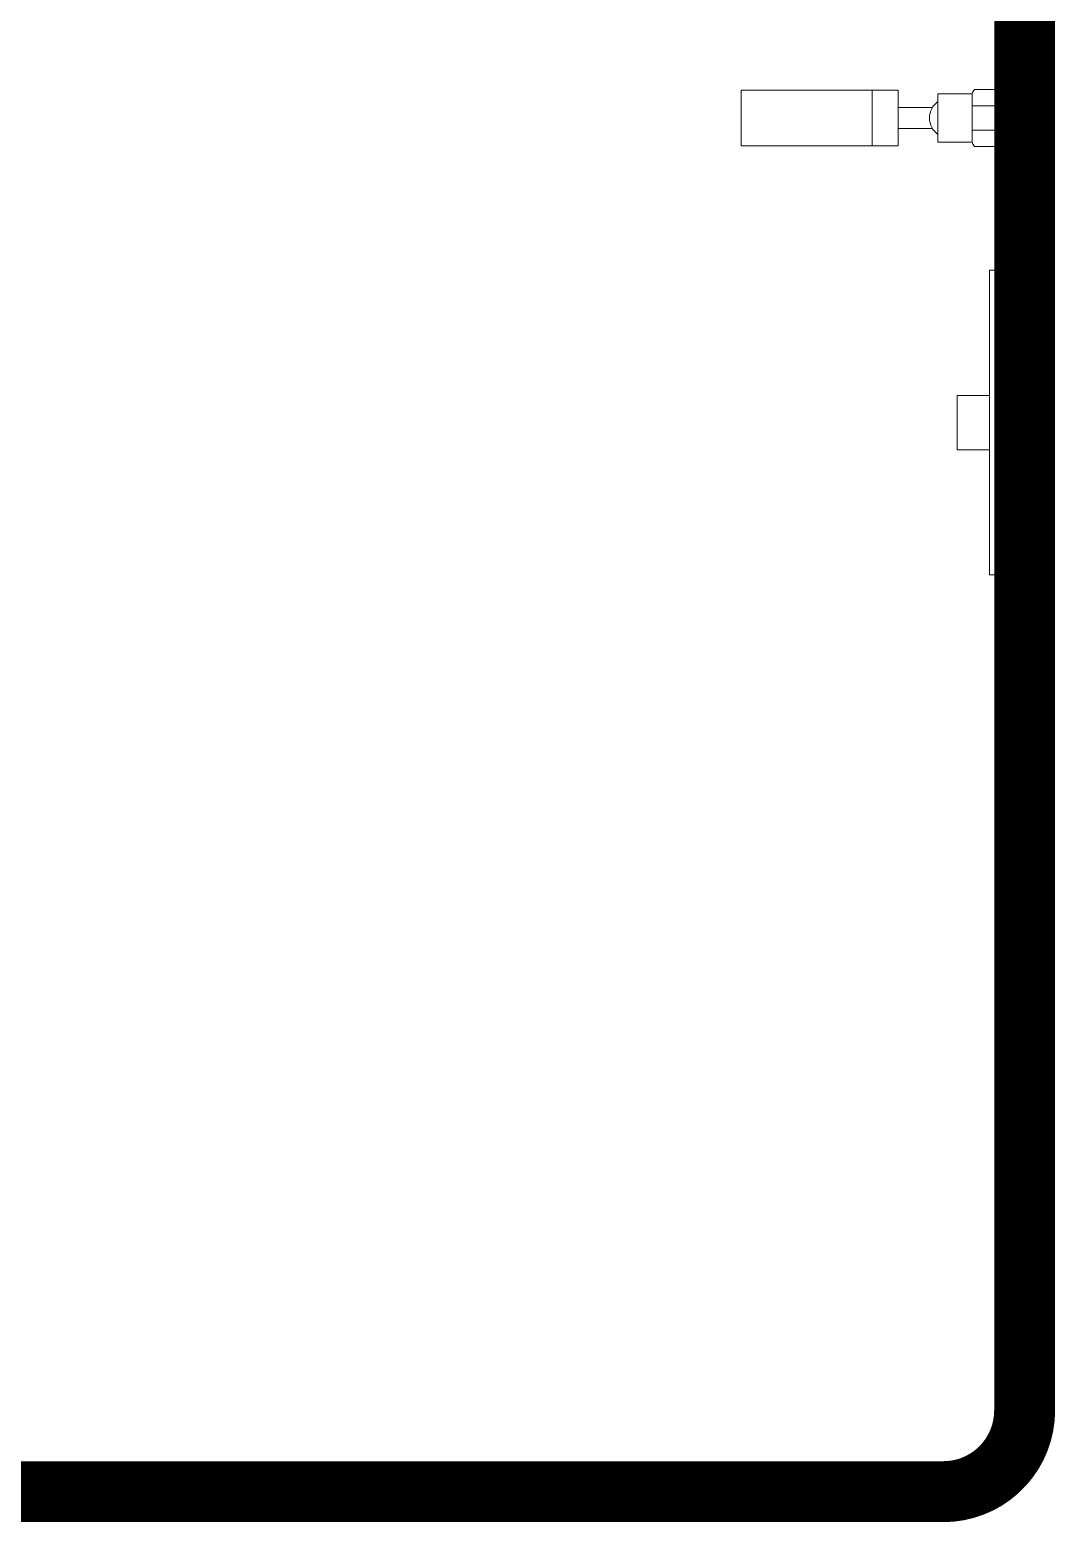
# Model space of a CAD drawing. Header units: metres. Extents: x 113 to 2416, y -346 to 476.
# Drawn here: x 218.122 to 218.627, y -201.817 to -201.082 of the extents above; entities that cross this region are included whole.
import ezdxf

# ---------------------------------------------------------------- set-up
doc = ezdxf.new("R2010")
doc.units = ezdxf.units.M
doc.linetypes.add('0', pattern=[0])
doc.layers.get('0').update_dxf_attribs({"color": 250, "linetype": '0', "lineweight": 20})
doc.layers.add('A-WALL', color=250, linetype='Continuous', lineweight=20)
doc.layers.add('baños', color=140, linetype='Continuous', lineweight=0)
doc.layers.add('REVESTIMIENTO EXTERIOR', color=7, linetype='Continuous', lineweight=5, true_color=0xffdebd)
doc.styles.get("Standard").update_dxf_attribs({"font": 'arial.ttf', "height": 0.1875})

# ---------------------------------------------------------------- blocks, each defined once
blk = doc.blocks.new('A$C0ed3e1a4')
at = {"layer": 'baños'}
for p, q in [((0.13955, 0.05904), (0.13684, 0.05904)), ((0.13955, 0.05904), (0.13955, 0)), ((0.13556, 0.00221), (0.13556, 0.05682)), ((0.12942, 0.05104), (0.12942, 0.02952)), ((0.0645, 0.04318), (0.0645, 0.0157)), ((0.09684, 0.01754), (0.09684, 0.04134)), ((0.09684, 0.04134), (0.11369, 0.04134)), ((0.11369, 0.04134), (0.11369, 0.02944)), ((0.12942, 0.0435), (0.11483, 0.0435)), ((0.09408, 0.03457), (0.07722, 0.03457)), ((0.11369, 0.03539), (0.12942, 0.03539)), ((0.11369, 0.01754), (0.11369, 0.02944)), ((0.12942, 0.008), (0.12942, 0.02952)), ((0.09408, 0.02431), (0.07722, 0.02431)), ((0.11369, 0.02349), (0.12942, 0.02349)), ((0.09684, 0.01754), (0.11369, 0.01754)), ((0.12942, 0.01538), (0.11483, 0.01538)), ((0.13955, 0), (0.13684, 0))]:
    blk.add_line(p, q, dxfattribs=at)
blk.add_lwpolyline([(0.07722, 0.04318), (0, 0.04318), (0, 0.0157), (0.07722, 0.0157)], close=True, dxfattribs=at)
for centre, radius, start, end in [((0.13797, 0.05691), 0.00241, 117.91788, 181.97177), ((0.14155, 0.0445), 0.01378, 115.78965, 151.65642), ((0.10271, 0.02944), 0.01003, 125.7762, 234.2238), ((0.11932, 0.03974), 0.00586, 140.07929, 164.09241), ((0.11932, 0.01915), 0.00586, 195.90759, 219.92071), ((0.14155, 0.01454), 0.01378, 208.34358, 244.21035), ((0.13797, 0.00213), 0.00241, 178.02823, 242.08212)]:
    blk.add_arc(centre, radius, start, end, dxfattribs=at)
blk = doc.blocks.new('PL BASE 2N NASAS 09')
at = {"layer": 'A-WALL'}
for p, q in [((168.64755, -7.80173), (168.64755, -8.92173)), ((168.60755, -8.96173), (165.33755, -8.96173))]:
    blk.add_line(p, q, dxfattribs=at)
blk.add_arc((168.60755, -8.92173), 0.04, 270, 360, dxfattribs=at)
at = {"layer": 'baños'}
for points in [[(168.64755, -8.3605), (168.6302, -8.3605), (168.6302, -8.5105), (168.64755, -8.5105)], [(168.6302, -8.42211), (168.61439, -8.42211), (168.61439, -8.44889), (168.6302, -8.44889)]]:
    blk.add_lwpolyline(points, close=True, dxfattribs=at)
blk.add_blockref('A$C0ed3e1a4', (168.508, -8.31502), dxfattribs=at)
at = {"layer": 'baños', "linetype": 'Continuous', "flags": 8}
for tag, p in [('MODELNUMBER', (167.1329, -5.63062, 0)), ('TRADENAME', (167.1329, -5.63066, 0)), ('PRODUCT', (167.1329, -5.6307, 0)), ('MATERIAL', (167.1329, -5.63074, 0)), ('MODELNUMBER', (168.30765, -5.63062, 0)), ('TRADENAME', (168.30765, -5.63066, 0)), ('PRODUCT', (168.30765, -5.6307, 0)), ('MATERIAL', (168.30765, -5.63074, 0))]:
    blk.add_attdef(tag, p, '', height=0.0000254, rotation=180.00008, dxfattribs=at)
at = {"layer": 'baños', "linetype": 'Continuous'}
for tag, p, rotation in [('MODELNUMBER', (169.24282, -19.70647), 180.00008), ('TRADENAME', (169.24278, -19.70642), 180.00008), ('MATERIAL', (169.24301, -19.70634), 180.00008), ('PRODUCT', (169.243, -19.70638), 180.00008), ('MODELNUMBER', (169.95239, -19.70647), 179.99992), ('TRADENAME', (169.95239, -19.70642), 179.99992), ('MATERIAL', (169.95239, -19.70634), 179.99992), ('PRODUCT', (169.95239, -19.70638), 179.99992)]:
    blk.add_attdef(tag, p, '', height=0.0000254, rotation=rotation, dxfattribs=at)
blk = doc.blocks.new('PL MUEBLES 2N NASAS 09')
blk.add_blockref('PL BASE 2N NASAS 09', (49.91428, 62.71701))

msp = doc.modelspace()

# ---------------------------------------------------------------- linework, layer by layer
at = {"layer": 'REVESTIMIENTO EXTERIOR', "color": 30, "true_color": 0xf8991e, "const_width": 0.03}
msp.add_lwpolyline([(218.57182, -201.80185, 0.414214), (218.61182, -201.76185), (218.61182, -200.64185, 0.414214), (218.57182, -200.60185)], format="xyb", dxfattribs=at)
msp.add_lwpolyline([(216.39182, -201.80185), (218.57182, -201.80185)], dxfattribs=at)

# ---------------------------------------------------------------- block references
at = {"layer": 'REVESTIMIENTO EXTERIOR', "color": 30, "true_color": 0xf8991e}
msp.add_blockref('PL MUEBLES 2N NASAS 09', (0.05, -255.55713), dxfattribs=at)

doc.saveas('drawing.dxf')
